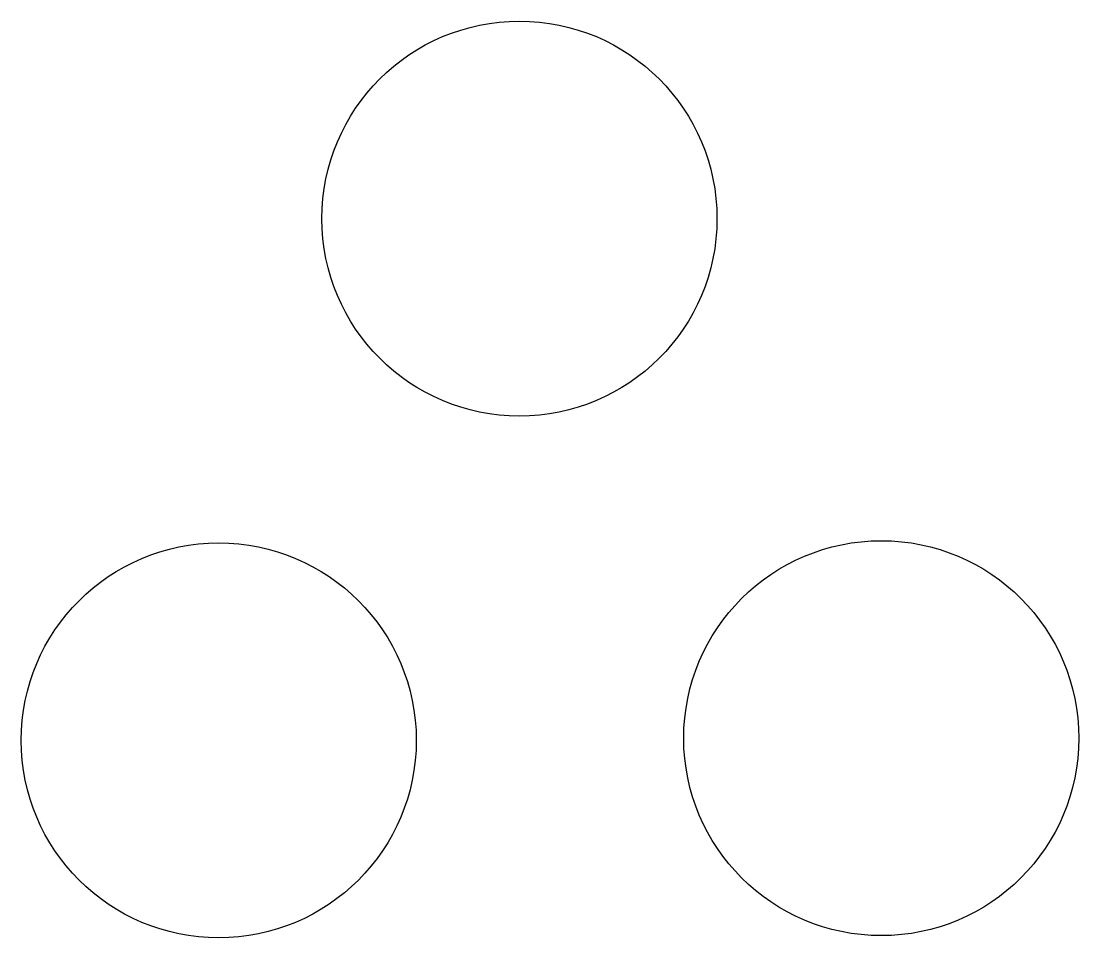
# Model space of a CAD drawing. Header units: metres. Extents: x -607 to 5657, y 549 to 5980.
import ezdxf

# ---------------------------------------------------------------- set-up
doc = ezdxf.new("R2010")
doc.units = ezdxf.units.M
doc.layers.add('OBJECTS', color=7, linetype='Continuous')

msp = doc.modelspace()

# ---------------------------------------------------------------- linework, layer by layer
at = {"layer": 'OBJECTS'}
for centre in [(2344, 4810), (563, 1719), (4487, 1732)]:
    msp.add_circle(centre, 1170, dxfattribs=at)

doc.saveas('drawing.dxf')
